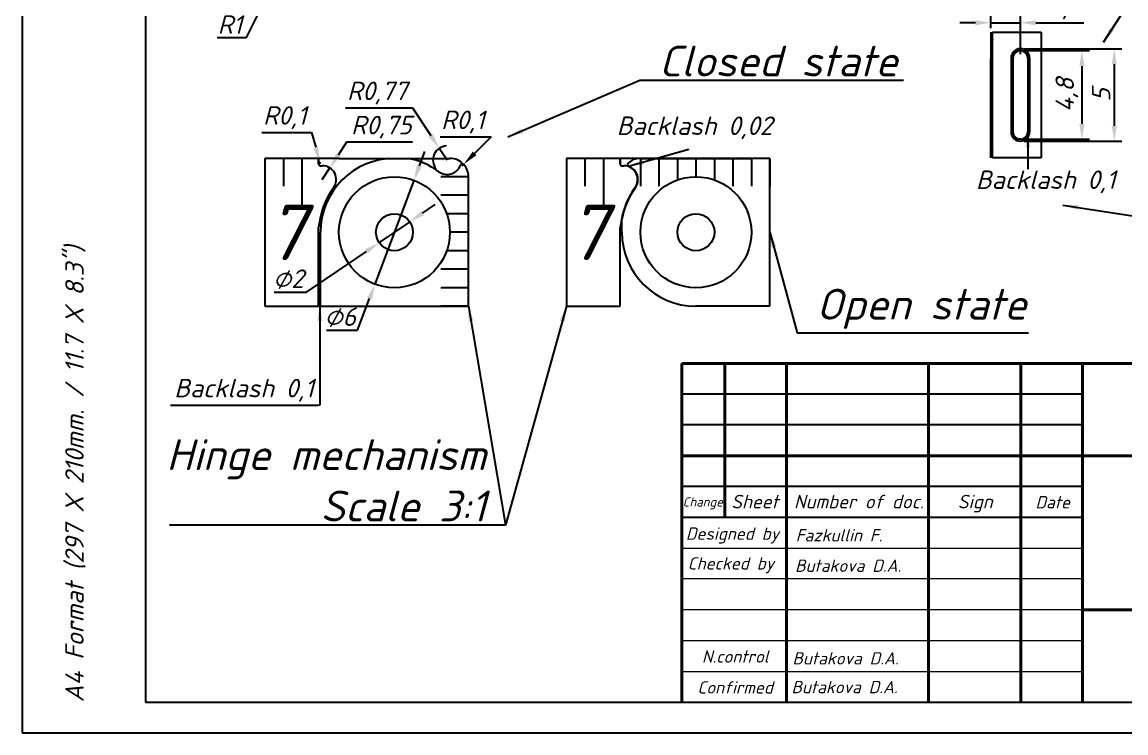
# Model space of a CAD drawing. Header units: millimetres. Extents: x 0 to 617, y 0 to 210.
# Drawn here: x 320 to 499, y 0 to 115.4 of the extents above; entities that cross this region are included whole.
import ezdxf
from ezdxf.enums import TextEntityAlignment as Align

# ---------------------------------------------------------------- set-up
doc = ezdxf.new("R2010")
doc.units = ezdxf.units.MM
for name, color, linetype, lineweight in [('Основная', 7, 'Continuous', 40), ('текст', 7, 'Continuous', 30), ('тонкая', 7, 'Continuous', 20)]:
    doc.layers.add(name, color=color, linetype=linetype, lineweight=lineweight)
doc.styles.add('GOST', font='ISOCPEUI.TTF')
doc.dimstyles.new('Copy of ISO-25', dxfattribs={"dimtxt": 3, "dimasz": 2.5, "dimexe": 1.25, "dimexo": 0.625, "dimtad": 1, "dimtoh": 1, "dimtxsty": 'GOST', "dimcen": 2.5, "dimadec": 0, "dimazin": 0, "dimtfac": 1, "dimtmove": 0, "dimatfit": 3, "dimfxl": 1, "dimarcsym": 0})

# ---------------------------------------------------------------- blocks, each defined once
blk = doc.blocks.new('*D469')
at = {"color": 0, "lineweight": -2, "transparency": 16777216}
for p, q in [((365.46, 131.27), (365.02, 130.37)), ((356.4, 112.89), (363.91, 128.13)), ((351.64, 112.89), (356.4, 112.89))]:
    blk.add_line(p, q, dxfattribs=at)
blk.add_arc((365.46, 131.27), 1, 172.1365, 270, dxfattribs=at)
at = {"color": 0, "transparency": 16777216}
blk.add_solid([(363.54, 128.31), (364.28, 127.94), (365.02, 130.37)], dxfattribs=at)
at = {"layer": 'Defpoints', "color": 0, "transparency": 16777216}
for p in [(365.46, 131.27), (365.02, 130.37)]:
    blk.add_point(p, dxfattribs=at)
at = {"color": 0, "lineweight": 5, "transparency": 16777216, "insert": (353.71, 115.01), "char_height": 3, "attachment_point": 5, "style": 'GOST'}
blk.add_mtext('R1', dxfattribs=at)
blk = doc.blocks.new('*D483')
at = {"color": 0, "lineweight": -2, "transparency": 16777216}
for p, q in [((372.64, 95.93), (371.28, 93.83)), ((383.3, 95.93), (372.64, 95.93)), ((368.7, 89.84), (369.92, 91.73))]:
    blk.add_line(p, q, dxfattribs=at)
at = {"color": 0, "transparency": 16777216}
blk.add_solid([(370.93, 94.05), (371.63, 93.6), (369.92, 91.73)], dxfattribs=at)
at = {"layer": 'Defpoints', "color": 0, "transparency": 16777216}
for p in [(369.92, 91.73), (368.7, 89.84)]:
    blk.add_point(p, dxfattribs=at)
at = {"color": 0, "lineweight": 5, "transparency": 16777216, "insert": (378.28, 98.35), "char_height": 3, "attachment_point": 5, "style": 'GOST'}
blk.add_mtext('R0,75', dxfattribs=at)
blk = doc.blocks.new('*D510')
at = {"color": 0, "lineweight": -2, "transparency": 16777216}
for p, q in [((372.48, 101.47), (383.3, 101.47)), ((383.3, 101.47), (386.28, 96.99)), ((388.95, 92.99), (387.67, 94.91))]:
    blk.add_line(p, q, dxfattribs=at)
blk.add_arc((388.95, 92.99), 2.31, 92.701, 218.3397, dxfattribs=at)
at = {"color": 0, "transparency": 16777216}
blk.add_solid([(386.63, 97.22), (385.93, 96.76), (387.67, 94.91)], dxfattribs=at)
at = {"layer": 'Defpoints', "color": 0, "transparency": 16777216}
for p in [(387.67, 94.91), (388.95, 92.99)]:
    blk.add_point(p, dxfattribs=at)
at = {"color": 0, "lineweight": 5, "transparency": 16777216, "insert": (377.58, 103.89), "char_height": 3, "attachment_point": 5, "style": 'GOST'}
blk.add_mtext('R0,77', dxfattribs=at)
blk = doc.blocks.new('*D512')
at = {"color": 0, "lineweight": -2, "transparency": 16777216}
for p, q in [((384.94, 84.39), (387.01, 85.8)), ((382.88, 82.98), (377.92, 79.6)), ((366.12, 71.55), (375.86, 78.19)), ((360.91, 71.55), (366.12, 71.55))]:
    blk.add_line(p, q, dxfattribs=at)
at = {"color": 0, "transparency": 16777216}
for points in [[(384.71, 84.73), (385.18, 84.05), (382.88, 82.98)], [(375.62, 78.53), (376.09, 77.85), (377.92, 79.6)]]:
    blk.add_solid(points, dxfattribs=at)
at = {"layer": 'Defpoints', "color": 0, "transparency": 16777216}
for p in [(382.88, 82.98), (377.92, 79.6)]:
    blk.add_point(p, dxfattribs=at)
at = {"color": 0, "lineweight": 5, "transparency": 16777216, "insert": (363.2, 73.67), "char_height": 3, "attachment_point": 5, "style": 'GOST'}
blk.add_mtext('⌀2', dxfattribs=at)
blk = doc.blocks.new('*D513')
at = {"color": 0, "lineweight": -2, "transparency": 16777216}
for p, q in [((384.44, 92.06), (385.32, 94.4)), ((383.56, 89.72), (377.24, 72.86)), ((374.43, 65.37), (376.36, 70.52)), ((369.4, 65.37), (374.43, 65.37))]:
    blk.add_line(p, q, dxfattribs=at)
at = {"color": 0, "transparency": 16777216}
for points in [[(384.05, 92.2), (384.83, 91.91), (383.56, 89.72)], [(375.97, 70.67), (376.75, 70.38), (377.24, 72.86)]]:
    blk.add_solid(points, dxfattribs=at)
at = {"layer": 'Defpoints', "color": 0, "transparency": 16777216}
for p in [(383.56, 89.72), (377.24, 72.86)]:
    blk.add_point(p, dxfattribs=at)
at = {"color": 0, "lineweight": 5, "transparency": 16777216, "insert": (371.6, 67.5), "char_height": 3, "attachment_point": 5, "style": 'GOST'}
blk.add_mtext('⌀6', dxfattribs=at)
blk = doc.blocks.new('*D514')
at = {"color": 0, "lineweight": -2, "transparency": 16777216}
for p, q in [((358.91, 97.48), (366.93, 97.48)), ((366.93, 97.48), (367.62, 95.08)), ((368.4, 92.39), (368.32, 92.68))]:
    blk.add_line(p, q, dxfattribs=at)
blk.add_arc((368.4, 92.39), 0.3, 106.1179, 180, dxfattribs=at)
at = {"color": 0, "transparency": 16777216}
blk.add_solid([(368.02, 95.2), (367.22, 94.96), (368.32, 92.68)], dxfattribs=at)
at = {"layer": 'Defpoints', "color": 0, "transparency": 16777216}
for p in [(368.32, 92.68), (368.4, 92.39)]:
    blk.add_point(p, dxfattribs=at)
at = {"color": 0, "lineweight": 5, "transparency": 16777216, "insert": (362.61, 99.91), "char_height": 3, "attachment_point": 5, "style": 'GOST'}
blk.add_mtext('R0,1', dxfattribs=at)
blk = doc.blocks.new('*D520')
at = {"color": 0, "lineweight": -2, "transparency": 16777216}
for p, q in [((387.8, 96.77), (396.06, 96.77)), ((396.06, 96.77), (393.38, 94.08)), ((391.4, 92.1), (391.62, 92.31))]:
    blk.add_line(p, q, dxfattribs=at)
at = {"color": 0, "transparency": 16777216}
blk.add_solid([(393.09, 94.38), (393.68, 93.79), (391.62, 92.31)], dxfattribs=at)
at = {"layer": 'Defpoints', "color": 0, "transparency": 16777216}
for p in [(391.4, 92.1), (391.62, 92.31)]:
    blk.add_point(p, dxfattribs=at)
at = {"color": 0, "lineweight": 5, "transparency": 16777216, "insert": (391.5, 99.19), "char_height": 3, "attachment_point": 5, "style": 'GOST'}
blk.add_mtext('R0,1', dxfattribs=at)
blk = doc.blocks.new('*D528')
at = {"color": 0, "lineweight": -2, "transparency": 16777216}
for p, q in [((482.54, 110.78), (493.15, 110.78)), ((491.9, 108.28), (491.9, 98.88)), ((482.54, 96.38), (493.15, 96.38))]:
    blk.add_line(p, q, dxfattribs=at)
at = {"color": 0, "transparency": 16777216}
for points in [[(491.48, 108.28), (492.32, 108.28), (491.9, 110.78)], [(491.48, 98.88), (492.32, 98.88), (491.9, 96.38)]]:
    blk.add_solid(points, dxfattribs=at)
at = {"layer": 'Defpoints', "color": 0, "transparency": 16777216}
for p in [(481.92, 110.78), (481.92, 96.38), (491.9, 96.38)]:
    blk.add_point(p, dxfattribs=at)
at = {"color": 0, "lineweight": 5, "transparency": 16777216, "insert": (489.47, 103.58), "char_height": 3, "attachment_point": 5, "rotation": 90, "style": 'GOST'}
blk.add_mtext('4,8', dxfattribs=at)
blk = doc.blocks.new('*D529')
at = {"color": 0, "lineweight": -2, "transparency": 16777216}
for p, q in [((482.54, 111.08), (498.39, 111.08)), ((497.14, 108.58), (497.14, 98.58)), ((482.54, 96.08), (498.39, 96.08))]:
    blk.add_line(p, q, dxfattribs=at)
at = {"color": 0, "transparency": 16777216}
for points in [[(496.73, 108.58), (497.56, 108.58), (497.14, 111.08)], [(496.73, 98.58), (497.56, 98.58), (497.14, 96.08)]]:
    blk.add_solid(points, dxfattribs=at)
at = {"layer": 'Defpoints', "color": 0, "transparency": 16777216}
for p in [(481.92, 111.08), (481.92, 96.08), (497.14, 96.08)]:
    blk.add_point(p, dxfattribs=at)
at = {"color": 0, "lineweight": 5, "transparency": 16777216, "insert": (495.02, 103.58), "char_height": 3, "attachment_point": 5, "rotation": 90, "style": 'GOST'}
blk.add_mtext('5', dxfattribs=at)
blk = doc.blocks.new('*D535')
at = {"color": 0, "lineweight": -2, "transparency": 16777216}
for p, q in [((477.12, 114.41), (477.12, 116.56)), ((481.92, 110.21), (481.92, 116.56)), ((474.62, 115.31), (472.12, 115.31)), ((477.12, 115.31), (481.92, 115.31)), ((484.42, 115.31), (492.2, 115.31))]:
    blk.add_line(p, q, dxfattribs=at)
at = {"color": 0, "transparency": 16777216}
for points in [[(474.62, 115.72), (474.62, 114.89), (477.12, 115.31)], [(484.42, 115.72), (484.42, 114.89), (481.92, 115.31)]]:
    blk.add_solid(points, dxfattribs=at)
at = {"layer": 'Defpoints', "color": 0, "transparency": 16777216}
for p in [(477.12, 115.31), (477.12, 113.78), (481.92, 109.58)]:
    blk.add_point(p, dxfattribs=at)
at = {"color": 0, "lineweight": 5, "transparency": 16777216, "insert": (489.56, 117.73), "char_height": 3, "attachment_point": 5, "style": 'GOST'}
blk.add_mtext('1,6', dxfattribs=at)

msp = doc.modelspace()

# ---------------------------------------------------------------- linework, layer by layer
for p, q in [((320, 210), (320, 0)), ((340, 205), (340, 5)), ((477.118, 113.78), (477.118, 109.478)), ((477.418, 93.38), (477.418, 113.78)), ((477.418, 113.78), (485.287, 113.78)), ((485.287, 113.78), (485.287, 93.38)), ((477.118, 93.38), (477.118, 109.478)), ((480.418, 109.58), (480.418, 97.58)), ((480.718, 109.58), (480.718, 97.58)), ((481.018, 110.78), (481.918, 110.78)), ((483.118, 109.58), (483.118, 97.58)), ((483.418, 109.58), (483.418, 97.58)), ((481.918, 96.38), (481.018, 96.38)), ((371.4, 93.29), (359.4, 93.29)), ((359.4, 93.29), (359.4, 88.79)), ((359.4, 93.29), (359.4, 69.29)), ((362.4, 93.29), (362.4, 88.79)), ((365.4, 93.29), (365.4, 88.79)), ((365.4, 93.29), (365.4, 85.79)), ((368.1, 92.39), (368.1, 93.29)), ((368.1, 93.29), (368.1, 92.39)), ((371.4, 93.29), (389.4, 93.29)), ((380.4, 93.29), (382.493, 93.29)), ((420.293, 93.29), (408.293, 93.29)), ((408.293, 93.29), (408.293, 69.29)), ((411.293, 93.29), (411.293, 88.79)), ((414.293, 93.29), (414.293, 88.79)), ((414.293, 93.29), (414.293, 85.79)), ((416.993, 92.39), (416.993, 93.29)), ((416.993, 93.29), (416.993, 92.39)), ((441.293, 93.29), (420.293, 93.29)), ((420.293, 93.29), (420.293, 88.79)), ((420.293, 93.29), (438.293, 93.29)), ((441.293, 93.29), (420.293, 93.29)), ((423.293, 93.29), (423.293, 88.79)), ((426.293, 93.29), (426.293, 89.776)), ((429.293, 93.29), (429.293, 90.29)), ((429.293, 93.29), (429.293, 90.29)), ((432.293, 93.29), (432.293, 89.776)), ((435.293, 93.29), (435.293, 88.79)), ((438.293, 93.29), (438.293, 88.79)), ((441.293, 93.29), (441.293, 88.79)), ((441.293, 69.29), (441.293, 93.29)), ((485.287, 93.38), (477.418, 93.38)), ((368.4, 92.09), (368.7, 92.09)), ((417.293, 92.09), (417.593, 92.09)), ((392.4, 90.29), (387.9, 90.29)), ((392.4, 69.29), (392.4, 90.29)), ((392.4, 69.29), (392.4, 90.29)), ((392.4, 87.29), (387.9, 87.29)), ((392.4, 84.29), (388.886, 84.29)), ((368.37, 83.554), (368.1, 82.052)), ((417.263, 83.554), (416.993, 82.052)), ((417.293, 81.29), (417.293, 83.383)), ((417.293, 81.29), (417.293, 83.383)), ((368.1, 69.29), (368.1, 82.052)), ((368.4, 69.29), (368.4, 81.29)), ((392.4, 81.29), (389.4, 81.29)), ((392.4, 81.29), (389.4, 81.29)), ((416.993, 69.29), (416.993, 82.052)), ((392.4, 78.29), (388.886, 78.29)), ((392.4, 75.29), (387.9, 75.29)), ((392.4, 72.29), (387.9, 72.29)), ((359.4, 69.29), (368.1, 69.29)), ((368.4, 69.29), (392.4, 69.29)), ((392.4, 69.29), (387.9, 69.29)), ((408.293, 69.29), (416.993, 69.29)), ((441.293, 69.29), (429.293, 69.29)), ((492, 55), (427, 55)), ((492, 50), (427, 50)), ((492, 40), (427, 40)), ((492, 35), (427, 35)), ((340, 5), (612, 5)), ((320, 0), (617, 0))]:
    msp.add_line(p, q)
for centre, radius in [((380.4, 81.29), 9), ((429.293, 81.29), 9), ((380.4, 81.29), 3), ((429.293, 81.29), 3)]:
    msp.add_circle(centre, radius)
for centre, radius, start, end in [((480.118, 113.78), 3, 180, 205.84193), ((481.918, 109.58), 1.5, 0, 180), ((481.918, 109.58), 1.2, 0, 180), ((481.918, 97.58), 1.5, 180, 0), ((481.918, 97.58), 1.2, 180, 0), ((380.4, 81.29), 12, 90, 180), ((380.4, 81.29), 12.181, 53.84181, 80.10731), ((389.4, 90.29), 3, 42.09347, 90), ((420.293, 90.29), 3, 90, 132.09347), ((480.118, 93.38), 3, 154.15807, 180), ((368.4, 92.39), 0.3, 180, 270), ((368.7, 89.84), 2.25, 323.84181, 90), ((388.95, 92.99), 2.31, 233.84181, 340.06064), ((391.404, 92.1), 0.3, 42.09347, 160.06064), ((389.4, 90.29), 3, 0, 42.09347), ((417.293, 92.39), 0.3, 180, 270), ((417.593, 89.84), 2.25, 323.84181, 90), ((418.483, 92.294), 0.3, 132.09347, 250.06064), ((417.593, 89.84), 2.31, 323.84181, 70.06064), ((380.4, 81.29), 12.241, 143.84181, 169.34214), ((429.293, 81.29), 12.241, 143.84181, 169.34214), ((429.293, 81.29), 12.181, 143.84181, 170.10731), ((429.293, 81.29), 12, 180, 270)]:
    msp.add_arc(centre, radius, start, end)
at = {"layer": 'Основная'}
for p, q in [((427, 60), (427, 5)), ((612, 60), (427, 60)), ((434, 35), (434, 60)), ((444, 60), (444, 5)), ((467, 5), (467, 60)), ((482, 60), (482, 5)), ((492, 60), (492, 5)), ((427, 45), (612, 45)), ((612, 20), (492, 20))]:
    msp.add_line(p, q, dxfattribs=at)
at = {"layer": 'тонкая'}
for p, q in [((427, 30), (492, 30)), ((492, 25), (427, 25)), ((492, 20), (427, 20))]:
    msp.add_line(p, q, dxfattribs=at)
for points in [[(427, 15), (492, 15)], [(427, 10), (492, 10)]]:
    msp.add_lwpolyline(points, dxfattribs=at)

# ---------------------------------------------------------------- texts
at = {"style": 'GOST'}
for p in [(362.697, 85.79), (411.59, 85.79)]:
    msp.add_text('7', height=9, dxfattribs=at).set_placement(p, align=Align.TOP_CENTER)
msp.add_text('А4 Format (297 X 210mm. / 11.7 X 8.3")', height=3, rotation=90, dxfattribs=at).set_placement((330, 5))
for s, insert, char_height, attachment_point in [('Closed state', (423.297, 106.584), 5, 7), ('Backlash 0,02', (441.694, 96.389), 3, 9), ('Backlash 0,1', (497.357, 87.623), 3, 9), ('Open state', (448.817, 65.601), 5, 7), ('Backlash 0,1', (367.329, 53.787), 3, 9), ('Hinge mechanism\\PScale 3:1', (395.282, 34.345), 5, 9)]:
    msp.add_mtext(s, dxfattribs=dict(at, insert=insert, char_height=char_height, attachment_point=attachment_point))
at = {"layer": 'текст', "style": 'GOST'}
for s, height, p in [('Change', 1.5, (427.158, 36.761)), ('Sheet', 2.2, (435.021, 36.462)), ('Number of doc.', 2.2, (445.193, 36.462)), ('Sign', 2.2, (471.766, 36.462)), ('Date', 2, (484.365, 36.462)), ('Designed by', 2, (427.661, 31.361)), ('Fazkullin F.', 2, (445.479, 31.097)), ('Checked by', 2, (427.962, 26.529)), ('Butakova D.A.', 2, (445.37, 26.156)), ('N.control', 2, (430.272, 11.412)), ('Butakova D.A.', 2, (444.944, 11.114)), ('Confirmed', 2, (429.533, 6.392)), ('Butakova D.A.', 2, (444.789, 6.451))]:
    msp.add_text(s, height=height, dxfattribs=at).set_placement(p)

# ---------------------------------------------------------------- dimensions: what is measured, and where the dimension line sits
at = {"lineweight": 5}
dim = msp.add_radius_dim(center=(365.457, 131.266), mpoint=(365.015, 130.369), dimstyle='Copy of ISO-25', dxfattribs=at)
dim.commit()
dim.dimension.update_dxf_attribs({"geometry": '*D469', "text_midpoint": (353.708, 112.889), "dimtype": 164})
dim = msp.add_linear_dim(base=(477.118, 115.305), p1=(481.918, 109.58), p2=(477.118, 113.78), text='1,6', dimstyle='Copy of ISO-25', dxfattribs=at)
dim.commit()
dim.dimension.update_dxf_attribs({"geometry": '*D535', "text_midpoint": (489.561, 115.305), "dimtype": 160})
for base, p1, p2, text, picture, middle in [((497.143, 96.08), (481.918, 111.08), (481.918, 96.08), '5', '*D529', (495.018, 103.58)), ((491.899, 96.38), (481.918, 110.78), (481.918, 96.38), '4,8', '*D528', (489.474, 103.58))]:
    dim = msp.add_linear_dim(base=base, p1=p1, p2=p2, angle=90, text=text, dimstyle='Copy of ISO-25', dxfattribs=at)
    dim.commit()
    dim.dimension.update_dxf_attribs({"geometry": picture, "text_midpoint": middle})
for center, mpoint, text, picture, middle in [((388.95, 92.99), (387.669, 94.912), 'R0,77', '*D510', (377.578, 101.467)), ((391.404, 92.1), (391.616, 92.313), 'R0,1', '*D520', (391.499, 96.768))]:
    dim = msp.add_radius_dim(center=center, mpoint=mpoint, text=text, dimstyle='Copy of ISO-25', dxfattribs=at)
    dim.commit()
    dim.dimension.update_dxf_attribs({"geometry": picture, "text_midpoint": middle, "dimtype": 164})
for center, mpoint, text, picture, middle in [((368.4, 92.39), (368.317, 92.679), 'R0,1', '*D514', (362.609, 99.907)), ((368.7, 89.84), (369.923, 91.729), 'R0,75', '*D483', (378.28, 98.352))]:
    dim = msp.add_radius_dim(center=center, mpoint=mpoint, text=text, dimstyle='Copy of ISO-25', dxfattribs=at)
    dim.commit()
    dim.dimension.update_dxf_attribs({"geometry": picture, "text_midpoint": middle})
dim = msp.add_diameter_dim_2p(p1=(383.56, 89.717), p2=(377.24, 72.863), text='⌀6', dimstyle='Copy of ISO-25', dxfattribs=at)
dim.commit()
dim.dimension.update_dxf_attribs({"geometry": '*D513', "text_midpoint": (371.602, 67.498)})
dim = msp.add_diameter_dim_2p(p1=(382.878, 82.981), p2=(377.922, 79.599), text='⌀2', dimstyle='Copy of ISO-25', dxfattribs=at)
dim.commit()
dim.dimension.update_dxf_attribs({"geometry": '*D512', "text_midpoint": (363.201, 71.546), "dimtype": 163})

# ---------------------------------------------------------------- leaders
for points in [[(495.423, 112.135), (500.976, 120.817)], [(483.118, 97.58), (483.118, 91.556)], [(418.381, 92.012), (428.146, 94.795)], [(488.81, 85.696), (524.064, 80.317)], [(408.293, 69.29), (398.407, 33.72)]]:
    msp.add_leader(points, dimstyle='Copy of ISO-25', dxfattribs=at)
at = {"lineweight": 5, "annotation_type": 0, "has_hookline": 1}
for points, hookline_direction, text_width in [([(398.814, 96.768), (420.172, 105.959), (422.672, 105.959)], 0, 39.678), ([(441.293, 81.29), (445.692, 64.976), (448.192, 64.976)], 0, 34.436), ([(392.4, 69.29), (398.407, 33.72), (395.907, 33.72)], 1, 51.364), ([(368.293, 69.383), (368.293, 53.217), (367.954, 53.162)], 1, 23.245)]:
    msp.add_leader(points, dimstyle='Copy of ISO-25', dxfattribs=dict(at, hookline_direction=hookline_direction, text_width=text_width))

doc.saveas('drawing.dxf')
